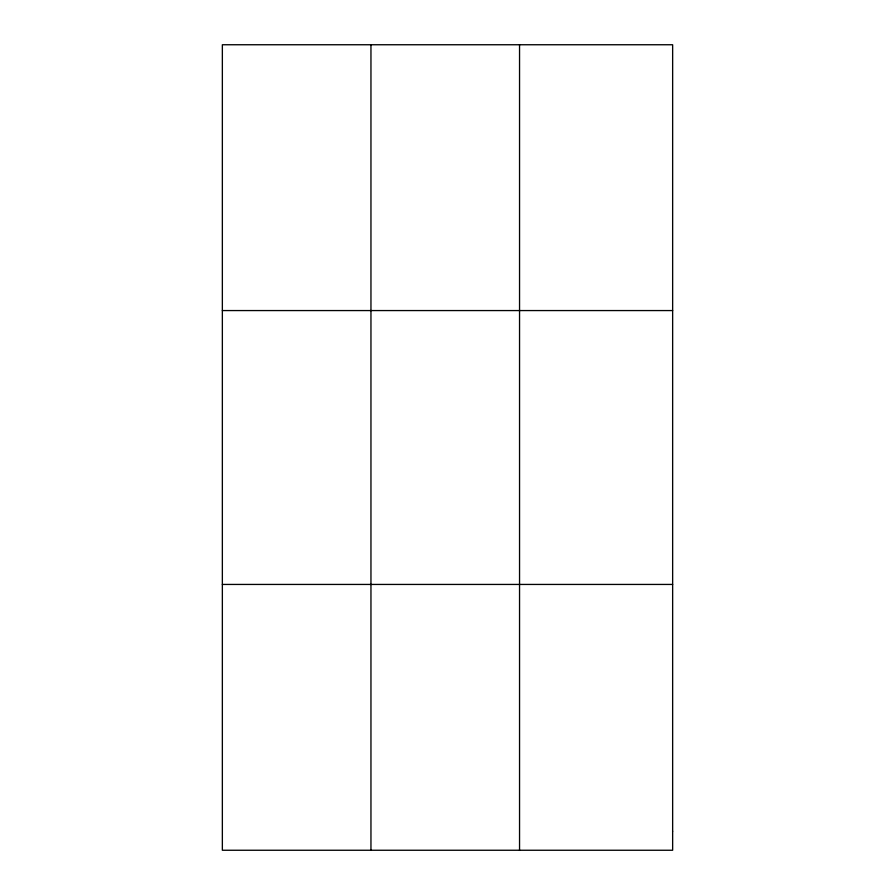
<?xml version="1.0" encoding="UTF-8"?>
<svg xmlns="http://www.w3.org/2000/svg" width="895" height="895" viewBox="0 0 895 895"><rect width="100%" height="100%" fill="white"/><g stroke="black" fill="none" stroke-linecap="round" stroke-linejoin="round"><path stroke-width="1.34" d="M370.955 44.75L370.955 850.25M519.547 44.75L519.547 850.25M222.352 310.565L672.648 310.565M222.352 584.435L672.648 584.435M672.648 831.265L672.648 850.25L222.352 850.25L222.352 44.75L672.648 44.75L672.648 831.265"/></g></svg>
